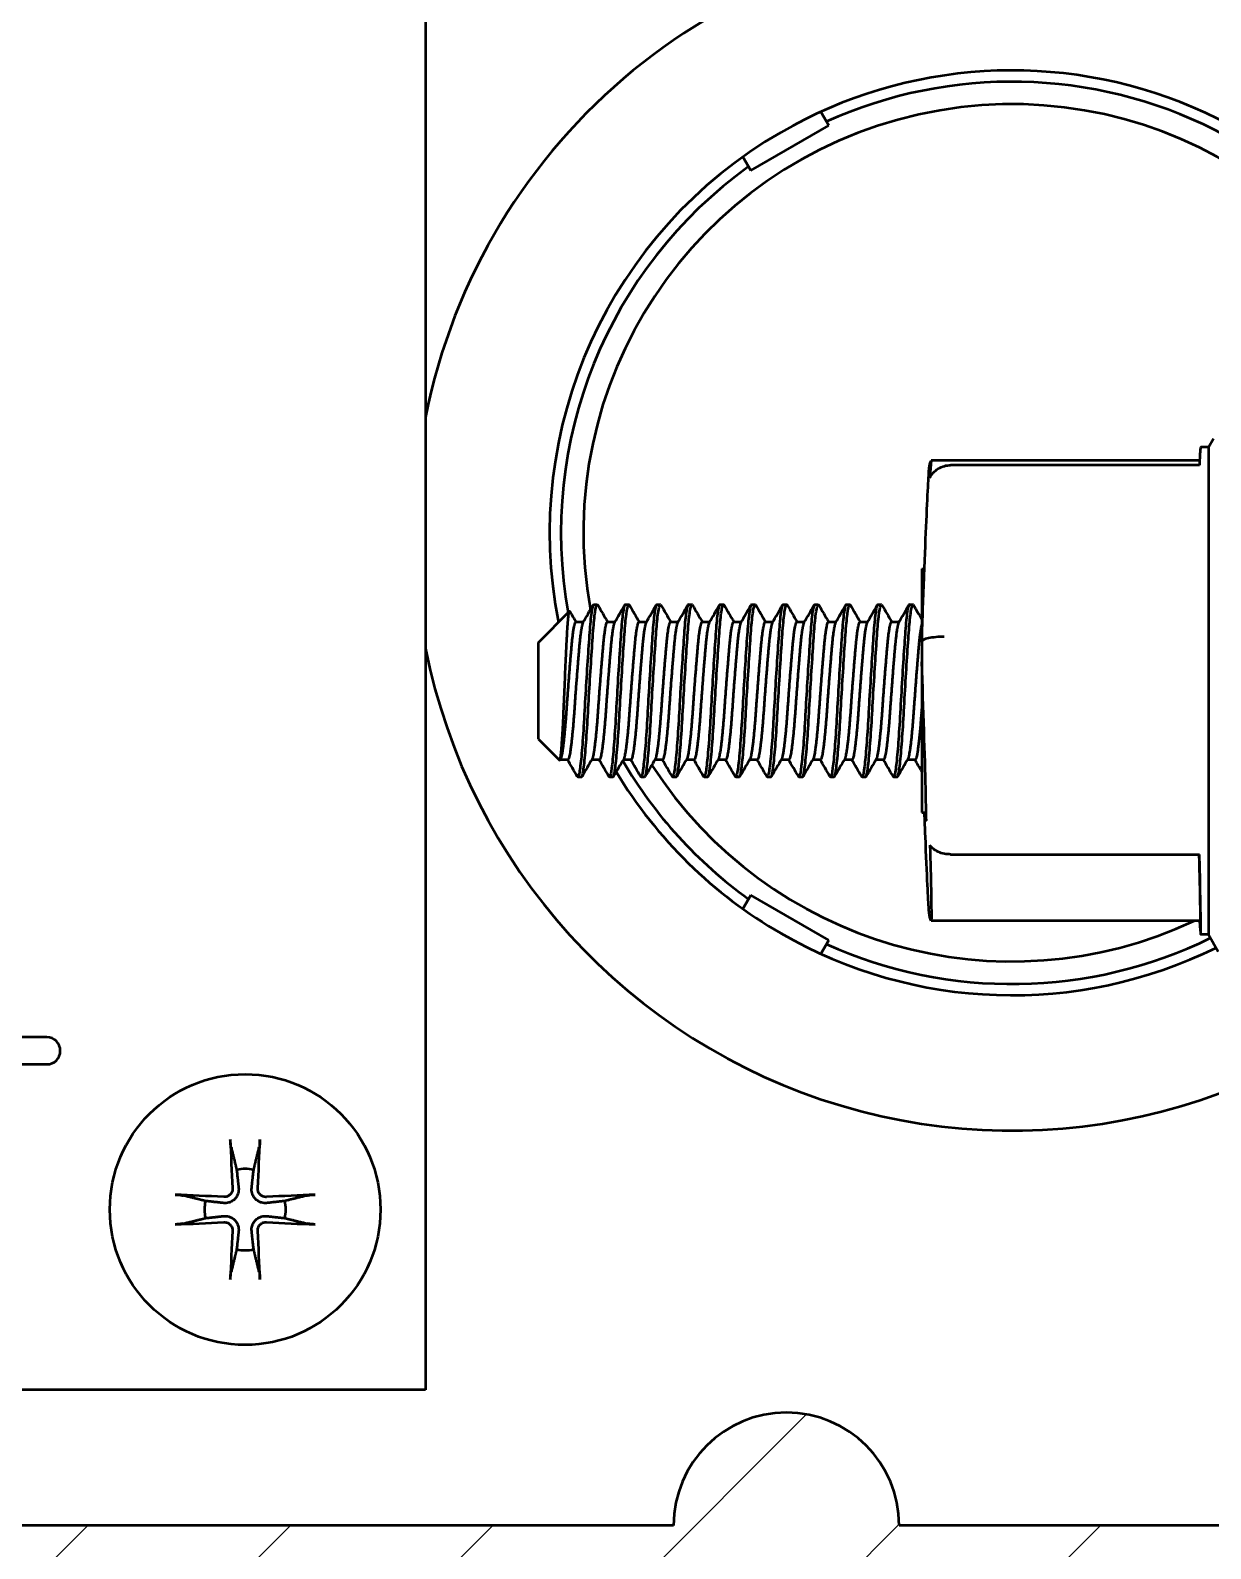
# Model space of a CAD drawing. Header units: millimetres. Extents: x 0 to 841, y 0 to 594.
# Drawn here: x 521.65 to 547.82, y 208.1 to 241.76 of the extents above; entities that cross this region are included whole.
import ezdxf

# ---------------------------------------------------------------- set-up
doc = ezdxf.new("R2010")
doc.units = ezdxf.units.MM
doc.layers.add('Hatch (ISO)', color=7, linetype='Continuous', lineweight=18)
doc.layers.add('Visible (ISO)', color=7, linetype='Continuous', lineweight=50)

msp = doc.modelspace()

# ---------------------------------------------------------------- hatches: boundary and pattern name
at = {"layer": 'Hatch (ISO)'}
h = msp.add_hatch(dxfattribs=at)
h.set_pattern_fill('ANSI31', color=256, scale=25.4, style=0)
h.set_pattern_definition([(45, (0, 0), (-2.245064, 2.245064), [])])
edge = h.paths.add_edge_path()
edge.add_ellipse((416.288, 307.621), major_axis=(-9.758, 2.186), ratio=1, start_angle=270, end_angle=282.6294)
edge.add_line((416.288, 317.621), (382.416, 317.621))
edge.add_ellipse((382.416, 312.621), major_axis=(-5, 0), ratio=1, start_angle=270, end_angle=360)
edge.add_line((377.416, 312.621), (377.416, 210.621))
edge.add_ellipse((382.416, 210.621), major_axis=(0, -5), ratio=1, start_angle=270, end_angle=360)
edge.add_line((382.416, 205.621), (416.288, 205.621))
edge.add_ellipse((416.288, 215.621), major_axis=(10, 0), ratio=1, start_angle=270, end_angle=282.6294)
edge.add_ellipse((445.416, 85.621), major_axis=(120.242, 26.942), ratio=1, start_angle=64.74122, end_angle=90, ccw=False)
edge.add_ellipse((474.544, 215.621), major_axis=(9.758, -2.186), ratio=1, start_angle=270, end_angle=282.6294)
edge.add_line((474.544, 205.621), (558.416, 205.621))
edge.add_ellipse((558.416, 210.621), major_axis=(5, 0), ratio=1, start_angle=270, end_angle=360)
edge.add_line((563.416, 210.621), (563.416, 312.621))
edge.add_ellipse((558.416, 312.621), major_axis=(0, 5), ratio=1, start_angle=270, end_angle=360)
edge.add_line((558.416, 317.621), (474.544, 317.621))
edge.add_ellipse((474.544, 307.621), major_axis=(-10, 0), ratio=1, start_angle=270, end_angle=282.6294)
edge.add_ellipse((445.416, 437.621), major_axis=(-120.242, -26.942), ratio=1, start_angle=64.74122, end_angle=90, ccw=False)
edge = h.paths.add_edge_path(flags=0)
edge.add_line((388.916, 208.621), (388.916, 210.621))
edge.add_ellipse((382.416, 210.621), major_axis=(0, 6.5), ratio=1, start_angle=270, end_angle=363.5049)
edge.add_line((382.019, 217.108), (380.416, 217.108))
edge.add_line((380.416, 217.108), (380.416, 221.814))
edge.add_spline(control_points=[(380.416, 221.814), (380.416, 222.421), (380.5, 223.145), (380.692, 224.324), (380.822, 224.956), (381.036, 226.225), (381.109, 226.863), (381.109, 228.037), (381.036, 228.675), (380.822, 229.944), (380.692, 230.576), (380.5, 231.755), (380.416, 232.479), (380.416, 233.086)], knot_values=[1.346639, 1.346639, 1.346639, 1.346639, 1.528836, 1.528836, 1.705012, 1.705012, 1.881187, 1.881187, 2.057362, 2.057362, 2.233538, 2.233538, 2.415734, 2.415734, 2.415734, 2.415734], degree=3, periodic=0)
edge.add_line((380.416, 233.086), (380.416, 241.621))
edge.add_ellipse((380.416, 244.121), major_axis=(2.5, 0), ratio=1, start_angle=270, end_angle=450)
edge.add_line((380.416, 246.621), (380.416, 276.621))
edge.add_ellipse((380.416, 279.121), major_axis=(2.5, 0), ratio=1, start_angle=270, end_angle=450)
edge.add_line((380.416, 281.621), (380.416, 306.121))
edge.add_line((380.416, 306.121), (382.489, 306.121))
edge.add_ellipse((382.416, 312.621), major_axis=(6.5, 0.073), ratio=1, start_angle=270, end_angle=359.355)
edge.add_line((388.916, 312.621), (388.916, 314.621))
edge.add_line((388.916, 314.621), (416.288, 314.621))
edge.add_ellipse((416.288, 307.621), major_axis=(7, 0), ratio=1, start_angle=77.3706, end_angle=90, ccw=False)
edge.add_ellipse((445.416, 437.621), major_axis=(123.169, -27.598), ratio=1, start_angle=270, end_angle=279.22446)
edge.add_ellipse((445.416, 311.397), major_axis=(-0.223, -7.497), ratio=1, start_angle=270, end_angle=453.4049)
edge.add_ellipse((445.416, 437.621), major_axis=(126.001, 7.497), ratio=1, start_angle=270, end_angle=279.22446)
edge.add_ellipse((474.544, 307.621), major_axis=(6.831, 1.531), ratio=1, start_angle=77.3706, end_angle=90, ccw=False)
edge.add_line((474.544, 314.621), (535.916, 314.621))
edge.add_ellipse((538.416, 314.621), major_axis=(0, -2.5), ratio=1, start_angle=270, end_angle=450)
edge.add_line((540.916, 314.621), (551.918, 314.621))
edge.add_line((551.918, 314.621), (551.918, 312.445))
edge.add_ellipse((558.416, 312.621), major_axis=(0.176, -6.498), ratio=1, start_angle=270, end_angle=359.0971)
edge.add_line((558.489, 306.121), (560.416, 306.121))
edge.add_line((560.416, 306.121), (560.416, 217.108))
edge.add_line((560.416, 217.108), (558.813, 217.108))
edge.add_ellipse((558.416, 210.621), major_axis=(-6.488, 0.397), ratio=1, start_angle=270, end_angle=361.9571)
edge.add_line((551.918, 210.796), (551.918, 208.621))
edge.add_line((551.918, 208.621), (540.916, 208.621))
edge.add_ellipse((538.416, 208.621), major_axis=(0, 2.5), ratio=1, start_angle=270, end_angle=450)
edge.add_line((535.916, 208.621), (474.544, 208.621))
edge.add_ellipse((474.544, 215.621), major_axis=(-7, 0), ratio=1, start_angle=77.3706, end_angle=90, ccw=False)
edge.add_ellipse((445.416, 85.621), major_axis=(-123.169, 27.598), ratio=1, start_angle=270, end_angle=279.22446)
edge.add_ellipse((445.416, 211.844), major_axis=(0.223, 7.497), ratio=1, start_angle=270, end_angle=453.4049)
edge.add_ellipse((445.416, 85.621), major_axis=(-126.001, -7.497), ratio=1, start_angle=270, end_angle=279.22446)
edge.add_ellipse((416.288, 215.621), major_axis=(-6.831, -1.531), ratio=1, start_angle=77.3706, end_angle=90, ccw=False)
edge.add_line((416.288, 208.621), (388.916, 208.621))
edge = h.paths.add_edge_path(flags=0)
edge.add_ellipse((557.666, 211.371), major_axis=(0, 2.172), ratio=1, start_angle=0, end_angle=360)
edge = h.paths.add_edge_path(flags=0)
edge.add_ellipse((557.666, 311.871), major_axis=(0, 2.172), ratio=1, start_angle=0, end_angle=360)
edge = h.paths.add_edge_path(flags=0)
edge.add_ellipse((383.166, 311.871), major_axis=(0, 2.172), ratio=1, start_angle=0, end_angle=360)
edge = h.paths.add_edge_path(flags=0)
edge.add_ellipse((383.166, 211.371), major_axis=(0, 2.172), ratio=1, start_angle=0, end_angle=360)
edge = h.paths.add_edge_path(flags=0)
edge.add_ellipse((445.416, 214.344), major_axis=(0, 2), ratio=1, start_angle=0, end_angle=360)
edge = h.paths.add_edge_path(flags=0)
edge.add_ellipse((445.416, 308.897), major_axis=(0, 2), ratio=1, start_angle=0, end_angle=360)

# ---------------------------------------------------------------- linework, layer by layer
at = {"layer": 'Visible (ISO)'}
for p, q in [((530.416, 311.621), (530.416, 211.621)), ((537.625, 238.651), (539.357, 239.651)), ((539.181, 239.955), (539.357, 239.651)), ((537.625, 238.651), (537.449, 238.955)), ((547.77, 232.521), (547.882, 232.715)), ((547.576, 232.221), (541.625, 232.221)), ((547.77, 232.521), (547.6, 232.521)), ((547.77, 232.521), (547.77, 221.721)), ((547.57, 232.121), (542.056, 232.121)), ((541.416, 229.821), (541.416, 228.207)), ((541.416, 229.821), (541.476, 229.821)), ((532.916, 228.19), (533.608, 228.883)), ((534.142, 229.03), (534.223, 229.03)), ((534.842, 229.03), (534.923, 229.03)), ((535.542, 229.03), (535.623, 229.03)), ((536.242, 229.03), (536.323, 229.03)), ((536.942, 229.03), (537.023, 229.03)), ((537.642, 229.03), (537.723, 229.03)), ((538.342, 229.03), (538.423, 229.03)), ((539.042, 229.03), (539.123, 229.03)), ((539.742, 229.03), (539.823, 229.03)), ((540.442, 229.03), (540.523, 229.03)), ((541.142, 229.03), (541.223, 229.03)), ((533.745, 228.645), (533.913, 228.645)), ((534.445, 228.645), (534.613, 228.645)), ((535.145, 228.645), (535.313, 228.645)), ((535.845, 228.645), (536.013, 228.645)), ((536.545, 228.645), (536.713, 228.645)), ((537.245, 228.645), (537.413, 228.645)), ((537.945, 228.645), (538.113, 228.645)), ((538.645, 228.645), (538.813, 228.645)), ((539.345, 228.645), (539.513, 228.645)), ((540.045, 228.645), (540.213, 228.645)), ((540.745, 228.645), (540.913, 228.645)), ((532.916, 226.051), (532.916, 228.19)), ((541.416, 228.207), (541.416, 227.759)), ((541.416, 227.759), (541.416, 224.421)), ((532.916, 226.051), (533.386, 225.581)), ((533.408, 225.607), (533.394, 225.583)), ((533.402, 225.596), (533.57, 225.596)), ((534.102, 225.596), (534.27, 225.596)), ((534.802, 225.596), (534.97, 225.596)), ((535.502, 225.596), (535.67, 225.596)), ((536.202, 225.596), (536.37, 225.596)), ((536.902, 225.596), (537.07, 225.596)), ((537.602, 225.596), (537.77, 225.596)), ((538.302, 225.596), (538.47, 225.596)), ((539.002, 225.596), (539.17, 225.596)), ((539.702, 225.596), (539.87, 225.596)), ((540.402, 225.596), (540.57, 225.596)), ((541.102, 225.596), (541.27, 225.596)), ((533.792, 225.212), (533.873, 225.212)), ((534.492, 225.212), (534.573, 225.212)), ((535.192, 225.212), (535.273, 225.212)), ((535.892, 225.212), (535.973, 225.212)), ((536.592, 225.212), (536.673, 225.212)), ((537.292, 225.212), (537.373, 225.212)), ((537.992, 225.212), (538.073, 225.212)), ((538.692, 225.212), (538.773, 225.212)), ((539.392, 225.212), (539.473, 225.212)), ((540.092, 225.212), (540.173, 225.212)), ((540.792, 225.212), (540.873, 225.212)), ((541.416, 224.421), (541.516, 224.421)), ((542.056, 223.494), (547.57, 223.494)), ((537.449, 222.286), (537.625, 222.59)), ((539.357, 221.59), (537.625, 222.59)), ((547.59, 222.021), (541.625, 222.021)), ((539.357, 221.59), (539.181, 221.286)), ((547.77, 221.721), (547.6, 221.721)), ((547.77, 221.721), (547.99, 221.339)), ((522.018, 219.44), (521.018, 219.44)), ((521.018, 218.84), (522.018, 218.84)), ((530.416, 211.621), (465.416, 211.621)), ((535.916, 208.621), (474.544, 208.621)), ((551.918, 208.621), (540.916, 208.621))]:
    msp.add_line(p, q, dxfattribs=at)
msp.add_circle((526.416, 215.621), 3, dxfattribs=at)
for centre, radius, start, end in [((543.416, 230.621), 13.25, 10.8757, 168.8523), ((543.416, 230.621), 10.25, 13.8603, 120), ((543.416, 230.621), 10, 12.3497, 114.2608), ((543.416, 230.621), 9.5, 14.799, 190.3386), ((543.416, 230.621), 10.25, 120, 191.1717), ((543.416, 230.621), 10, 125.7392, 190.2063), ((543.416, 230.621), 13.25, 191.1477, 315.6115), ((543.416, 230.621), 10, 210.3441, 234.2608), ((543.416, 230.621), 10.25, 211.1319, 240), ((543.416, 230.621), 9.5, 212.803, 295.1413), ((543.416, 230.621), 10.25, 240, 296.1979), ((543.416, 230.621), 10, 245.7392, 296.1027), ((522.018, 219.14), 0.3, 270, 90), ((526.416, 215.621), 0.902, 77.8798, 102.1202), ((526.416, 215.621), 0.902, 167.8798, 192.1202), ((526.416, 215.621), 0.902, 347.8798, 12.1202), ((526.416, 215.621), 0.902, 257.8798, 282.1202), ((538.416, 208.621), 2.5, 0, 180)]:
    msp.add_arc(centre, radius, start, end, dxfattribs=at)
for centre, major_axis, ratio, start_param, end_param in [((547.416, 227.121), (-0.184, -5.4), 0.007732, 3.141856, 3.529191), ((541.916, 228.207), (0.5, 0), 0.221554, 1.570692, 3.141566), ((541.416, 227.122), (-0.098, 2.879), 0.007732, 2.787801, 4.93529), ((547.416, 227.121), (0.174, -5.1), 0.007732, 6.282922, 7.06261), ((547.416, 227.121), (-0.184, 5.4), 0.007732, 2.806433, 3.975725), ((526.62, 215.634), (0.336, -5.195), 0.087156, 4.406467, 4.617896), ((526.212, 215.634), (0.336, 5.195), 0.087156, 4.806882, 5.018311), ((526.403, 215.417), (-5.195, 0.336), 0.087156, 4.806882, 5.018311), ((526.429, 215.417), (-5.195, -0.336), 0.087156, 4.406467, 4.617896), ((526.403, 215.824), (5.195, 0.336), 0.087156, 4.406467, 4.617896), ((526.62, 215.607), (-0.336, -5.195), 0.087156, 4.806882, 5.018311), ((526.212, 215.607), (-0.336, 5.195), 0.087156, 4.406467, 4.617896), ((526.429, 215.824), (5.195, -0.336), 0.087156, 4.806882, 5.018311)]:
    msp.add_ellipse(centre, major_axis=major_axis, ratio=ratio, start_param=start_param, end_param=end_param, dxfattribs=at)
for points, knots in [([(541.416, 228.208), (541.434, 228.721), (541.453, 229.221), (541.488, 230.129), (541.505, 230.545), (541.535, 231.234), (541.548, 231.514), (541.564, 231.809), (541.569, 231.888), (541.575, 231.984), (541.578, 232.013), (541.582, 232.055), (541.583, 232.068), (541.588, 232.097), (541.59, 232.109), (541.596, 232.137), (541.599, 232.15), (541.609, 232.18), (541.615, 232.2), (541.624, 232.22)], [0, 0, 0, 0, 0.1577957, 0.1577957, 0.318021, 0.318021, 0.477968, 0.477968, 0.557833, 0.557833, 0.6060612, 0.6060612, 0.6299411, 0.6299411, 0.6422652, 0.6422652, 0.6490706, 0.6490706, 0.6565556, 0.6565556, 0.6565556, 0.6565556]), ([(541.625, 232.221), (541.624, 232.221), (541.623, 232.215), (541.616, 232.161), (541.608, 232.039), (541.598, 231.843)], [-0.197945, -0.197945, -0.197945, -0.197945, -0.1560291, -0.1560291, -0.0000149, -0.0000149, -0.0000149, -0.0000149]), ([(541.598, 231.843), (541.617, 231.884), (541.643, 231.921), (541.705, 231.99), (541.742, 232.02), (541.825, 232.07), (541.87, 232.09), (541.963, 232.114), (542.01, 232.12), (542.056, 232.12)], [0.00002012, 0.00002012, 0.00002012, 0.00002012, 0.01441187, 0.01441187, 0.02903476, 0.02903476, 0.04406948, 0.04406948, 0.05805293, 0.05805293, 0.05805293, 0.05805293]), ([(533.386, 225.581), (533.387, 225.58), (533.388, 225.579), (533.397, 225.578), (533.403, 225.608), (533.417, 225.695), (533.426, 225.793), (533.445, 226.049), (533.455, 226.199), (533.469, 226.484), (533.473, 226.585), (533.485, 226.861), (533.494, 227.081), (533.513, 227.51), (533.522, 227.715), (533.543, 228.15), (533.551, 228.323), (533.567, 228.592), (533.577, 228.71), (533.596, 228.857), (533.605, 228.89), (533.614, 228.882), (533.615, 228.881), (533.615, 228.88)], [0.032967, 0.032967, 0.032967, 0.032967, 0.039359, 0.039359, 0.092066, 0.092066, 0.194981, 0.194981, 0.290682, 0.290682, 0.354668, 0.354668, 0.551458, 0.551458, 0.738976, 0.738976, 0.982228, 0.982228, 1.310574, 1.310574, 1.616251, 1.616251, 1.644151, 1.644151, 1.644151, 1.644151]), ([(534.142, 229.03), (534.135, 229.03), (534.127, 229.017), (534.104, 228.942), (534.089, 228.846), (534.06, 228.573), (534.048, 228.401), (534.02, 227.99), (534.004, 227.753), (533.973, 227.262), (533.959, 227.015), (533.931, 226.529), (533.918, 226.296), (533.888, 225.876), (533.873, 225.693), (533.843, 225.412), (533.829, 225.313), (533.807, 225.221), (533.797, 225.206), (533.785, 225.215), (533.783, 225.218), (533.78, 225.222)], [15.109842, 15.109842, 15.109842, 15.109842, 15.1482951, 15.1482951, 15.2229538, 15.2229538, 15.2959369, 15.2959369, 15.3726622, 15.3726622, 15.4464626, 15.4464626, 15.5211042, 15.5211042, 15.5968605, 15.5968605, 15.6697817, 15.6697817, 15.7210926, 15.7210926, 15.7324716, 15.7324716, 15.7324716, 15.7324716]), ([(533.873, 225.212), (533.873, 225.212), (533.874, 225.212), (533.888, 225.213), (533.901, 225.262), (533.929, 225.449), (533.944, 225.586), (533.974, 225.937), (533.989, 226.148), (534.017, 226.605), (534.03, 226.844), (534.059, 227.335), (534.074, 227.583), (534.105, 228.051), (534.119, 228.266), (534.146, 228.623), (534.16, 228.764), (534.19, 228.966), (534.205, 229.023), (534.225, 229.031), (534.229, 229.028), (534.234, 229.021)], [0.203156, 0.203156, 0.203156, 0.203156, 0.20434, 0.20434, 0.278085, 0.278085, 0.3522413, 0.3522413, 0.4283584, 0.4283584, 0.5010672, 0.5010672, 0.57605, 0.57605, 0.6521493, 0.6521493, 0.7252858, 0.7252858, 0.8012739, 0.8012739, 0.8248223, 0.8248223, 0.8248223, 0.8248223]), ([(534.842, 229.03), (534.833, 229.03), (534.823, 229.009), (534.798, 228.904), (534.782, 228.795), (534.754, 228.5), (534.742, 228.317), (534.713, 227.89), (534.697, 227.649), (534.667, 227.156), (534.653, 226.91), (534.625, 226.428), (534.612, 226.196), (534.581, 225.79), (534.566, 225.619), (534.537, 225.364), (534.523, 225.279), (534.501, 225.209), (534.491, 225.204), (534.48, 225.222)], [13.9048007, 13.9048007, 13.9048007, 13.9048007, 13.9542016, 13.9542016, 14.0284048, 14.0284048, 14.1019271, 14.1019271, 14.1781493, 14.1781493, 14.2514935, 14.2514935, 14.3273357, 14.3273357, 14.4025591, 14.4025591, 14.4751798, 14.4751798, 14.5271348, 14.5271348, 14.5271348, 14.5271348]), ([(534.573, 225.212), (534.585, 225.212), (534.597, 225.247), (534.622, 225.399), (534.637, 225.523), (534.668, 225.853), (534.683, 226.058), (534.712, 226.506), (534.724, 226.742), (534.753, 227.232), (534.768, 227.481), (534.798, 227.957), (534.813, 228.179), (534.84, 228.553), (534.853, 228.705), (534.883, 228.931), (534.899, 229.002), (534.921, 229.033), (534.927, 229.032), (534.934, 229.021)], [1.4093479, 1.4093479, 1.4093479, 1.4093479, 1.4736764, 1.4736764, 1.5473987, 1.5473987, 1.6240396, 1.6240396, 1.6970314, 1.6970314, 1.7716111, 1.7716111, 1.8476608, 1.8476608, 1.9203375, 1.9203375, 1.9957286, 1.9957286, 2.0305663, 2.0305663, 2.0305663, 2.0305663]), ([(535.542, 229.03), (535.53, 229.03), (535.518, 228.998), (535.491, 228.86), (535.476, 228.739), (535.448, 228.422), (535.436, 228.227), (535.406, 227.784), (535.39, 227.54), (535.361, 227.047), (535.346, 226.803), (535.32, 226.328), (535.305, 226.103), (535.275, 225.715), (535.26, 225.556), (535.231, 225.324), (535.218, 225.251), (535.197, 225.208), (535.189, 225.208), (535.18, 225.222)], [12.6988298, 12.6988298, 12.6988298, 12.6988298, 12.7593449, 12.7593449, 12.8332708, 12.8332708, 12.9078455, 12.9078455, 12.9837375, 12.9837375, 13.0567868, 13.0567868, 13.1328805, 13.1328805, 13.2077649, 13.2077649, 13.2805209, 13.2805209, 13.3219899, 13.3219899, 13.3219899, 13.3219899]), ([(535.273, 225.212), (535.283, 225.212), (535.293, 225.237), (535.316, 225.355), (535.331, 225.467), (535.361, 225.773), (535.377, 225.968), (535.406, 226.403), (535.418, 226.638), (535.446, 227.125), (535.461, 227.374), (535.492, 227.857), (535.507, 228.086), (535.534, 228.478), (535.547, 228.64), (535.576, 228.89), (535.592, 228.974), (535.616, 229.032), (535.625, 229.035), (535.634, 229.021)], [2.6141624, 2.6141624, 2.6141624, 2.6141624, 2.6681654, 2.6681654, 2.7414507, 2.7414507, 2.8176091, 2.8176091, 2.8911875, 2.8911875, 2.9653323, 2.9653323, 3.041381, 3.041381, 3.1140074, 3.1140074, 3.1889766, 3.1889766, 3.2351905, 3.2351905, 3.2351905, 3.2351905]), ([(536.242, 229.03), (536.228, 229.03), (536.214, 228.986), (536.185, 228.812), (536.17, 228.68), (536.143, 228.341), (536.129, 228.134), (536.099, 227.676), (536.084, 227.429), (536.054, 226.937), (536.041, 226.696), (536.014, 226.231), (535.999, 226.012), (535.968, 225.644), (535.953, 225.496), (535.925, 225.288), (535.912, 225.228), (535.893, 225.209), (535.887, 225.211), (535.88, 225.222)], [11.4926884, 11.4926884, 11.4926884, 11.4926884, 11.5638226, 11.5638226, 11.6372676, 11.6372676, 11.7129764, 11.7129764, 11.788313, 11.788313, 11.8610017, 11.8610017, 11.9371116, 11.9371116, 12.0116321, 12.0116321, 12.0848076, 12.0848076, 12.1154595, 12.1154595, 12.1154595, 12.1154595]), ([(535.973, 225.212), (535.981, 225.212), (535.989, 225.227), (536.01, 225.312), (536.024, 225.41), (536.054, 225.69), (536.069, 225.873), (536.099, 226.293), (536.112, 226.526), (536.139, 227.011), (536.154, 227.259), (536.185, 227.75), (536.2, 227.987), (536.229, 228.398), (536.241, 228.57), (536.27, 228.844), (536.285, 228.941), (536.312, 229.029), (536.323, 229.039), (536.334, 229.021)], [3.819268, 3.819268, 3.819268, 3.819268, 3.8619348, 3.8619348, 3.9347725, 3.9347725, 4.0103901, 4.0103901, 4.0849442, 4.0849442, 4.1586112, 4.1586112, 4.2351967, 4.2351967, 4.3080744, 4.3080744, 4.3825982, 4.3825982, 4.4400041, 4.4400041, 4.4400041, 4.4400041]), ([(536.942, 229.03), (536.941, 229.03), (536.94, 229.029), (536.924, 229.02), (536.908, 228.962), (536.878, 228.756), (536.864, 228.614), (536.837, 228.255), (536.823, 228.039), (536.792, 227.57), (536.777, 227.322), (536.748, 226.831), (536.735, 226.592), (536.708, 226.137), (536.692, 225.926), (536.662, 225.579), (536.647, 225.443), (536.619, 225.259), (536.606, 225.211), (536.588, 225.212), (536.584, 225.215), (536.58, 225.222)], [10.286486, 10.286486, 10.286486, 10.286486, 10.2928055, 10.2928055, 10.368781, 10.368781, 10.4419081, 10.4419081, 10.5180403, 10.5180403, 10.593009, 10.593009, 10.6657734, 10.6657734, 10.7419271, 10.7419271, 10.8160676, 10.8160676, 10.8899466, 10.8899466, 10.9096088, 10.9096088, 10.9096088, 10.9096088]), ([(536.673, 225.212), (536.679, 225.212), (536.685, 225.22), (536.704, 225.278), (536.717, 225.362), (536.747, 225.617), (536.762, 225.788), (536.792, 226.193), (536.806, 226.424), (536.833, 226.907), (536.848, 227.153), (536.878, 227.646), (536.894, 227.887), (536.923, 228.314), (536.935, 228.498), (536.963, 228.794), (536.978, 228.903), (537.007, 229.024), (537.021, 229.043), (537.034, 229.021)], [5.0229512, 5.0229512, 5.0229512, 5.0229512, 5.0546337, 5.0546337, 5.1271373, 5.1271373, 5.2022283, 5.2022283, 5.2779966, 5.2779966, 5.351214, 5.351214, 5.4273036, 5.4273036, 5.5007347, 5.5007347, 5.57481, 5.57481, 5.643104, 5.643104, 5.643104, 5.643104]), ([(537.642, 229.03), (537.639, 229.03), (537.635, 229.027), (537.617, 228.998), (537.601, 228.926), (537.572, 228.696), (537.558, 228.543), (537.531, 228.167), (537.516, 227.943), (537.486, 227.466), (537.471, 227.218), (537.442, 226.728), (537.43, 226.492), (537.401, 226.045), (537.386, 225.842), (537.355, 225.515), (537.341, 225.392), (537.313, 225.233), (537.3, 225.2), (537.284, 225.217), (537.282, 225.219), (537.28, 225.222)], [9.0798468, 9.0798468, 9.0798468, 9.0798468, 9.0975988, 9.0975988, 9.1729978, 9.1729978, 9.2457117, 9.2457117, 9.3218275, 9.3218275, 9.3964123, 9.3964123, 9.4695283, 9.4695283, 9.5461697, 9.5461697, 9.6198966, 9.6198966, 9.6948263, 9.6948263, 9.7027055, 9.7027055, 9.7027055, 9.7027055]), ([(537.373, 225.212), (537.377, 225.212), (537.381, 225.216), (537.399, 225.25), (537.411, 225.323), (537.44, 225.554), (537.456, 225.713), (537.486, 226.1), (537.501, 226.325), (537.527, 226.8), (537.541, 227.044), (537.571, 227.537), (537.587, 227.781), (537.616, 228.224), (537.629, 228.419), (537.657, 228.738), (537.672, 228.858), (537.702, 229.014), (537.718, 229.044), (537.733, 229.022), (537.733, 229.021), (537.734, 229.021)], [6.2262385, 6.2262385, 6.2262385, 6.2262385, 6.2474861, 6.2474861, 6.3201387, 6.3201387, 6.3948981, 6.3948981, 6.470876, 6.470876, 6.5438044, 6.5438044, 6.6195704, 6.6195704, 6.6940663, 6.6940663, 6.7678709, 6.7678709, 6.8446037, 6.8446037, 6.8472525, 6.8472525, 6.8472525, 6.8472525]), ([(538.342, 229.03), (538.336, 229.03), (538.331, 229.022), (538.31, 228.97), (538.295, 228.885), (538.265, 228.631), (538.253, 228.468), (538.225, 228.074), (538.21, 227.844), (538.179, 227.36), (538.164, 227.112), (538.136, 226.624), (538.124, 226.39), (538.095, 225.956), (538.079, 225.763), (538.049, 225.46), (538.034, 225.349), (538.008, 225.218), (537.995, 225.197), (537.98, 225.222)], [7.8739643, 7.8739643, 7.8739643, 7.8739643, 7.9029498, 7.9029498, 7.9779535, 7.9779535, 8.0506819, 8.0506819, 8.1268196, 8.1268196, 8.2009966, 8.2009966, 8.2747605, 8.2747605, 8.3509468, 8.3509468, 8.424262, 8.424262, 8.4968261, 8.4968261, 8.4968261, 8.4968261]), ([(538.073, 225.212), (538.075, 225.212), (538.077, 225.213), (538.093, 225.228), (538.105, 225.287), (538.134, 225.495), (538.149, 225.642), (538.18, 226.009), (538.195, 226.228), (538.222, 226.692), (538.235, 226.933), (538.264, 227.426), (538.28, 227.672), (538.31, 228.131), (538.324, 228.338), (538.351, 228.685), (538.366, 228.82), (538.397, 228.995), (538.412, 229.036), (538.429, 229.028), (538.431, 229.025), (538.434, 229.021)], [7.430976, 7.430976, 7.430976, 7.430976, 7.4414, 7.4414, 7.5144872, 7.5144872, 7.5888882, 7.5888882, 7.6648897, 7.6648897, 7.7374713, 7.7374713, 7.8126876, 7.8126876, 7.8883319, 7.8883319, 7.9643309, 7.9643309, 8.0385879, 8.0385879, 8.051635, 8.051635, 8.051635, 8.051635]), ([(539.042, 229.03), (539.034, 229.03), (539.027, 229.016), (539.003, 228.938), (538.988, 228.841), (538.96, 228.566), (538.947, 228.392), (538.919, 227.98), (538.903, 227.743), (538.873, 227.252), (538.858, 227.004), (538.83, 226.519), (538.817, 226.286), (538.788, 225.867), (538.772, 225.685), (538.742, 225.407), (538.728, 225.31), (538.705, 225.212), (538.693, 225.201), (538.68, 225.222)], [6.6675166, 6.6675166, 6.6675166, 6.6675166, 6.7070649, 6.7070649, 6.7816653, 6.7816653, 6.8546759, 6.8546759, 6.931338, 6.931338, 7.0050807, 7.0050807, 7.0798143, 7.0798143, 7.1555059, 7.1555059, 7.2284158, 7.2284158, 7.2903081, 7.2903081, 7.2903081, 7.2903081]), ([(538.773, 225.212), (538.773, 225.212), (538.773, 225.212), (538.787, 225.212), (538.8, 225.259), (538.828, 225.444), (538.844, 225.586), (538.874, 225.938), (538.889, 226.143), (538.917, 226.597), (538.93, 226.843), (538.959, 227.343), (538.975, 227.593), (539.005, 228.052), (539.019, 228.258), (539.045, 228.618), (539.06, 228.765), (539.09, 228.967), (539.106, 229.023), (539.125, 229.031), (539.129, 229.028), (539.134, 229.021)], [8.6350953, 8.6350953, 8.6350953, 8.6350953, 8.6353679, 8.6353679, 8.7083755, 8.7083755, 8.7849181, 8.7849181, 8.8585495, 8.8585495, 8.9333583, 8.9333583, 9.0089287, 9.0089287, 9.0817276, 9.0817276, 9.1577948, 9.1577948, 9.2325604, 9.2325604, 9.2562226, 9.2562226, 9.2562226, 9.2562226]), ([(539.742, 229.03), (539.733, 229.03), (539.723, 229.01), (539.698, 228.906), (539.682, 228.794), (539.654, 228.493), (539.641, 228.309), (539.613, 227.888), (539.598, 227.653), (539.567, 227.158), (539.552, 226.902), (539.525, 226.422), (539.512, 226.201), (539.482, 225.801), (539.467, 225.629), (539.437, 225.364), (539.423, 225.275), (539.4, 225.209), (539.39, 225.205), (539.38, 225.222)], [5.4625618, 5.4625618, 5.4625618, 5.4625618, 5.5108627, 5.5108627, 5.5873224, 5.5873224, 5.6604963, 5.6604963, 5.7349121, 5.7349121, 5.8109622, 5.8109622, 5.8835825, 5.8835825, 5.9588152, 5.9588152, 6.0346135, 6.0346135, 6.0848847, 6.0848847, 6.0848847, 6.0848847]), ([(539.473, 225.212), (539.485, 225.212), (539.496, 225.246), (539.522, 225.394), (539.537, 225.522), (539.568, 225.853), (539.583, 226.05), (539.611, 226.491), (539.623, 226.73), (539.652, 227.227), (539.668, 227.481), (539.698, 227.953), (539.712, 228.167), (539.739, 228.547), (539.754, 228.707), (539.784, 228.935), (539.799, 229.004), (539.821, 229.033), (539.827, 229.031), (539.834, 229.021)], [9.8403411, 9.8403411, 9.8403411, 9.8403411, 9.9030151, 9.9030151, 9.9790666, 9.9790666, 10.0531134, 10.0531134, 10.1268818, 10.1268818, 10.20293, 10.20293, 10.2761148, 10.2761148, 10.3524312, 10.3524312, 10.4274639, 10.4274639, 10.4612446, 10.4612446, 10.4612446, 10.4612446]), ([(540.442, 229.03), (540.431, 229.03), (540.419, 228.999), (540.391, 228.861), (540.376, 228.736), (540.348, 228.415), (540.335, 228.224), (540.306, 227.789), (540.291, 227.548), (540.261, 227.048), (540.246, 226.794), (540.22, 226.321), (540.205, 226.105), (540.175, 225.721), (540.16, 225.559), (540.13, 225.322), (540.118, 225.248), (540.096, 225.208), (540.088, 225.208), (540.08, 225.222)], [4.2572775, 4.2572775, 4.2572775, 4.2572775, 4.3168405, 4.3168405, 4.3928761, 4.3928761, 4.4655765, 4.4655765, 4.5403388, 4.5403388, 4.6163471, 4.6163471, 4.6892812, 4.6892812, 4.7650515, 4.7650515, 4.8396633, 4.8396633, 4.8796542, 4.8796542, 4.8796542, 4.8796542]), ([(540.173, 225.212), (540.183, 225.212), (540.192, 225.235), (540.216, 225.349), (540.231, 225.465), (540.261, 225.775), (540.276, 225.965), (540.305, 226.392), (540.317, 226.625), (540.346, 227.119), (540.361, 227.375), (540.392, 227.857), (540.407, 228.079), (540.434, 228.473), (540.447, 228.641), (540.477, 228.894), (540.492, 228.977), (540.517, 229.032), (540.525, 229.035), (540.534, 229.021)], [11.0446553, 11.0446553, 11.0446553, 11.0446553, 11.0966436, 11.0966436, 11.1726538, 11.1726538, 11.2470834, 11.2470834, 11.3201553, 11.3201553, 11.3966333, 11.3966333, 11.4702063, 11.4702063, 11.5451663, 11.5451663, 11.6206689, 11.6206689, 11.6655731, 11.6655731, 11.6655731, 11.6655731]), ([(541.142, 229.03), (541.129, 229.03), (541.114, 228.987), (541.085, 228.814), (541.07, 228.677), (541.043, 228.336), (541.029, 228.138), (541, 227.69), (540.985, 227.445), (540.954, 226.942), (540.941, 226.689), (540.913, 226.224), (540.899, 226.014), (540.869, 225.646), (540.853, 225.495), (540.824, 225.285), (540.812, 225.226), (540.792, 225.209), (540.786, 225.212), (540.78, 225.222)], [3.0537042, 3.0537042, 3.0537042, 3.0537042, 3.1235604, 3.1235604, 3.1995126, 3.1995126, 3.2720301, 3.2720301, 3.3471068, 3.3471068, 3.4230088, 3.4230088, 3.4962181, 3.4962181, 3.5722973, 3.5722973, 3.6458099, 3.6458099, 3.6751914, 3.6751914, 3.6751914, 3.6751914]), ([(540.873, 225.212), (540.881, 225.212), (540.889, 225.226), (540.91, 225.31), (540.924, 225.412), (540.955, 225.7), (540.97, 225.882), (540.999, 226.296), (541.012, 226.523), (541.039, 227.009), (541.055, 227.265), (541.085, 227.753), (541.1, 227.982), (541.128, 228.391), (541.141, 228.566), (541.17, 228.845), (541.185, 228.943), (541.212, 229.03), (541.223, 229.039), (541.234, 229.021)], [12.2496668, 12.2496668, 12.2496668, 12.2496668, 12.2908973, 12.2908973, 12.3668951, 12.3668951, 12.4416903, 12.4416903, 12.5143512, 12.5143512, 12.5903734, 12.5903734, 12.6643407, 12.6643407, 12.7381833, 12.7381833, 12.8141445, 12.8141445, 12.870481, 12.870481, 12.870481, 12.870481]), ([(541.624, 222.022), (541.615, 222.043), (541.607, 222.064), (541.598, 222.096), (541.595, 222.108), (541.59, 222.13), (541.589, 222.139), (541.585, 222.162), (541.584, 222.173), (541.579, 222.214), (541.577, 222.241), (541.566, 222.386), (541.556, 222.566), (541.531, 223.094), (541.515, 223.464), (541.49, 224.059), (541.483, 224.236), (541.476, 224.421)], [0, 0, 0, 0, 0.0081527, 0.0081527, 0.0152439, 0.0152439, 0.023772, 0.023772, 0.0406803, 0.0406803, 0.091316, 0.091316, 0.2447477, 0.2447477, 0.4150733, 0.4150733, 0.480968, 0.480968, 0.480968, 0.480968]), ([(542.056, 223.494), (542.01, 223.494), (541.963, 223.498), (541.87, 223.516), (541.825, 223.53), (541.742, 223.567), (541.705, 223.589), (541.643, 223.638), (541.617, 223.666), (541.598, 223.695)], [0, 0, 0, 0, 0.01398509, 0.01398509, 0.0290199, 0.0290199, 0.04364288, 0.04364288, 0.05803471, 0.05803471, 0.05803471, 0.05803471]), ([(541.598, 223.695), (541.608, 223.309), (541.616, 222.978), (541.627, 222.453), (541.629, 222.261), (541.629, 222.056), (541.628, 222.014), (541.624, 222.022)], [-0.6244093, -0.6244093, -0.6244093, -0.6244093, -0.4678575, -0.4678575, -0.3116714, -0.3116714, -0.1883762, -0.1883762, -0.1883762, -0.1883762]), ([(526.104, 217.002), (526.102, 217.009), (526.1, 217.018), (526.097, 217.04), (526.095, 217.057), (526.092, 217.089), (526.09, 217.11), (526.088, 217.141), (526.087, 217.157), (526.087, 217.171)], [0.04788997, 0.04788997, 0.04788997, 0.04788997, 0.05210485, 0.05210485, 0.05730314, 0.05730314, 0.0625558, 0.0625558, 0.06665641, 0.06665641, 0.06665641, 0.06665641]), ([(526.745, 217.171), (526.745, 217.157), (526.744, 217.141), (526.742, 217.11), (526.74, 217.089), (526.737, 217.057), (526.735, 217.04), (526.732, 217.018), (526.73, 217.009), (526.728, 217.002)], [0.01685823, 0.01685823, 0.01685823, 0.01685823, 0.02095884, 0.02095884, 0.0262115, 0.0262115, 0.03140979, 0.03140979, 0.03562467, 0.03562467, 0.03562467, 0.03562467]), ([(526.271, 216.103), (526.275, 216.064), (526.272, 216.023), (526.255, 215.963), (526.246, 215.938), (526.219, 215.892), (526.202, 215.87), (526.166, 215.834), (526.144, 215.817), (526.098, 215.791), (526.074, 215.781), (526.014, 215.765), (525.972, 215.761), (525.933, 215.766)], [0.13731162, 0.13731162, 0.13731162, 0.13731162, 0.14973415, 0.14973415, 0.15741051, 0.15741051, 0.16508687, 0.16508687, 0.17276323, 0.17276323, 0.18043959, 0.18043959, 0.19286212, 0.19286212, 0.19286212, 0.19286212]), ([(526.137, 216.095), (526.138, 216.072), (526.135, 216.047), (526.119, 216.001), (526.107, 215.979), (526.076, 215.945), (526.056, 215.929), (526.013, 215.908), (525.988, 215.901), (525.958, 215.899), (525.95, 215.899), (525.942, 215.899)], [0, 0, 0, 0, 0.00692285, 0.00692285, 0.0138457, 0.0138457, 0.02075693, 0.02075693, 0.02766816, 0.02766816, 0.03000447, 0.03000447, 0.03000447, 0.03000447]), ([(526.899, 215.766), (526.86, 215.761), (526.818, 215.765), (526.758, 215.781), (526.734, 215.791), (526.688, 215.817), (526.666, 215.834), (526.63, 215.87), (526.613, 215.892), (526.586, 215.938), (526.577, 215.963), (526.56, 216.023), (526.557, 216.064), (526.561, 216.103)], [0.13731162, 0.13731162, 0.13731162, 0.13731162, 0.14973415, 0.14973415, 0.15741051, 0.15741051, 0.16508687, 0.16508687, 0.17276323, 0.17276323, 0.18043959, 0.18043959, 0.19286212, 0.19286212, 0.19286212, 0.19286212]), ([(526.89, 215.899), (526.867, 215.898), (526.842, 215.901), (526.796, 215.917), (526.775, 215.93), (526.74, 215.961), (526.725, 215.98), (526.703, 216.024), (526.697, 216.048), (526.694, 216.079), (526.694, 216.087), (526.695, 216.095)], [0, 0, 0, 0, 0.00692285, 0.00692285, 0.0138457, 0.0138457, 0.02075693, 0.02075693, 0.02766816, 0.02766816, 0.03000447, 0.03000447, 0.03000447, 0.03000447]), ([(524.866, 215.95), (524.88, 215.949), (524.896, 215.949), (524.927, 215.947), (524.947, 215.945), (524.979, 215.942), (524.996, 215.94), (525.018, 215.936), (525.028, 215.934), (525.034, 215.933)], [0.01685823, 0.01685823, 0.01685823, 0.01685823, 0.02095884, 0.02095884, 0.0262115, 0.0262115, 0.03140979, 0.03140979, 0.03562467, 0.03562467, 0.03562467, 0.03562467]), ([(527.798, 215.933), (527.804, 215.934), (527.814, 215.936), (527.836, 215.94), (527.853, 215.942), (527.885, 215.945), (527.905, 215.947), (527.936, 215.949), (527.952, 215.949), (527.966, 215.95)], [0.04788997, 0.04788997, 0.04788997, 0.04788997, 0.05210485, 0.05210485, 0.05730314, 0.05730314, 0.0625558, 0.0625558, 0.06665641, 0.06665641, 0.06665641, 0.06665641]), ([(525.933, 215.476), (525.972, 215.48), (526.014, 215.476), (526.074, 215.46), (526.098, 215.45), (526.144, 215.424), (526.166, 215.407), (526.202, 215.371), (526.219, 215.349), (526.246, 215.303), (526.255, 215.278), (526.272, 215.219), (526.275, 215.177), (526.271, 215.138)], [0.13731162, 0.13731162, 0.13731162, 0.13731162, 0.14973415, 0.14973415, 0.15741051, 0.15741051, 0.16508687, 0.16508687, 0.17276323, 0.17276323, 0.18043959, 0.18043959, 0.19286212, 0.19286212, 0.19286212, 0.19286212]), ([(526.561, 215.138), (526.557, 215.177), (526.56, 215.219), (526.577, 215.278), (526.586, 215.303), (526.613, 215.349), (526.63, 215.371), (526.666, 215.407), (526.688, 215.424), (526.734, 215.45), (526.758, 215.46), (526.818, 215.476), (526.86, 215.48), (526.899, 215.476)], [0.13731162, 0.13731162, 0.13731162, 0.13731162, 0.14973415, 0.14973415, 0.15741051, 0.15741051, 0.16508687, 0.16508687, 0.17276323, 0.17276323, 0.18043959, 0.18043959, 0.19286212, 0.19286212, 0.19286212, 0.19286212]), ([(525.034, 215.308), (525.028, 215.307), (525.018, 215.305), (524.996, 215.302), (524.979, 215.3), (524.947, 215.296), (524.927, 215.295), (524.896, 215.293), (524.88, 215.292), (524.866, 215.291)], [0.04788997, 0.04788997, 0.04788997, 0.04788997, 0.05210485, 0.05210485, 0.05730314, 0.05730314, 0.0625558, 0.0625558, 0.06665641, 0.06665641, 0.06665641, 0.06665641]), ([(525.942, 215.342), (525.965, 215.343), (525.99, 215.34), (526.036, 215.324), (526.057, 215.311), (526.092, 215.281), (526.107, 215.261), (526.129, 215.217), (526.135, 215.193), (526.138, 215.162), (526.138, 215.154), (526.137, 215.146)], [0, 0, 0, 0, 0.00692285, 0.00692285, 0.0138457, 0.0138457, 0.02075693, 0.02075693, 0.02766816, 0.02766816, 0.03000447, 0.03000447, 0.03000447, 0.03000447]), ([(526.695, 215.146), (526.694, 215.169), (526.697, 215.194), (526.713, 215.24), (526.725, 215.262), (526.756, 215.297), (526.776, 215.312), (526.819, 215.334), (526.844, 215.34), (526.874, 215.342), (526.882, 215.342), (526.89, 215.342)], [0, 0, 0, 0, 0.00692285, 0.00692285, 0.0138457, 0.0138457, 0.02075693, 0.02075693, 0.02766816, 0.02766816, 0.03000447, 0.03000447, 0.03000447, 0.03000447]), ([(527.966, 215.291), (527.952, 215.292), (527.936, 215.293), (527.905, 215.295), (527.885, 215.296), (527.853, 215.3), (527.836, 215.302), (527.814, 215.305), (527.804, 215.307), (527.798, 215.308)], [0.01685823, 0.01685823, 0.01685823, 0.01685823, 0.02095884, 0.02095884, 0.0262115, 0.0262115, 0.03140979, 0.03140979, 0.03562467, 0.03562467, 0.03562467, 0.03562467]), ([(526.087, 214.071), (526.087, 214.085), (526.088, 214.1), (526.09, 214.131), (526.092, 214.152), (526.095, 214.184), (526.097, 214.201), (526.1, 214.223), (526.102, 214.232), (526.104, 214.239)], [0.01685823, 0.01685823, 0.01685823, 0.01685823, 0.02095884, 0.02095884, 0.0262115, 0.0262115, 0.03140979, 0.03140979, 0.03562467, 0.03562467, 0.03562467, 0.03562467]), ([(526.728, 214.239), (526.73, 214.232), (526.732, 214.223), (526.735, 214.201), (526.737, 214.184), (526.74, 214.152), (526.742, 214.131), (526.744, 214.1), (526.745, 214.085), (526.745, 214.071)], [0.04788997, 0.04788997, 0.04788997, 0.04788997, 0.05210485, 0.05210485, 0.05730314, 0.05730314, 0.0625558, 0.0625558, 0.06665641, 0.06665641, 0.06665641, 0.06665641])]:
    msp.add_open_spline(points, degree=3, knots=knots, dxfattribs=at)
for points in [[(533.615, 228.88), (533.661, 228.802), (533.706, 228.723), (533.752, 228.645)], [(533.905, 228.632), (533.981, 228.761), (534.056, 228.89), (534.13, 229.019)], [(534.234, 229.021), (534.306, 228.895), (534.379, 228.77), (534.452, 228.645)], [(534.605, 228.632), (534.681, 228.761), (534.756, 228.89), (534.83, 229.019)], [(534.934, 229.021), (535.006, 228.895), (535.079, 228.77), (535.152, 228.645)], [(535.305, 228.632), (535.381, 228.761), (535.456, 228.89), (535.53, 229.019)], [(535.634, 229.021), (535.706, 228.895), (535.779, 228.77), (535.852, 228.645)], [(536.005, 228.632), (536.081, 228.761), (536.156, 228.89), (536.23, 229.019)], [(536.334, 229.021), (536.406, 228.895), (536.479, 228.77), (536.552, 228.645)], [(536.705, 228.632), (536.781, 228.761), (536.856, 228.89), (536.93, 229.019)], [(537.034, 229.021), (537.106, 228.895), (537.179, 228.77), (537.252, 228.645)], [(537.405, 228.632), (537.481, 228.761), (537.556, 228.89), (537.63, 229.019)], [(537.734, 229.021), (537.806, 228.895), (537.879, 228.77), (537.952, 228.645)], [(538.105, 228.632), (538.181, 228.761), (538.256, 228.89), (538.33, 229.019)], [(538.434, 229.021), (538.506, 228.895), (538.579, 228.77), (538.652, 228.645)], [(538.805, 228.632), (538.881, 228.761), (538.956, 228.89), (539.03, 229.019)], [(539.134, 229.021), (539.206, 228.895), (539.279, 228.77), (539.352, 228.645)], [(539.505, 228.632), (539.581, 228.761), (539.656, 228.89), (539.73, 229.019)], [(539.834, 229.021), (539.906, 228.895), (539.979, 228.77), (540.052, 228.645)], [(540.205, 228.632), (540.281, 228.761), (540.356, 228.89), (540.43, 229.019)], [(540.534, 229.021), (540.606, 228.895), (540.679, 228.77), (540.752, 228.645)], [(540.905, 228.632), (540.981, 228.761), (541.056, 228.89), (541.13, 229.019)], [(541.234, 229.021), (541.294, 228.916), (541.355, 228.811), (541.416, 228.707)], [(533.78, 225.222), (533.708, 225.347), (533.635, 225.471), (533.563, 225.596)], [(534.108, 225.607), (534.033, 225.478), (533.959, 225.35), (533.884, 225.221)], [(534.48, 225.222), (534.408, 225.347), (534.335, 225.471), (534.263, 225.596)], [(534.808, 225.607), (534.733, 225.478), (534.659, 225.35), (534.584, 225.221)], [(535.18, 225.222), (535.108, 225.347), (535.035, 225.471), (534.963, 225.596)], [(535.508, 225.607), (535.433, 225.478), (535.359, 225.35), (535.284, 225.221)], [(535.88, 225.222), (535.808, 225.347), (535.735, 225.471), (535.663, 225.596)], [(536.208, 225.607), (536.133, 225.478), (536.059, 225.35), (535.984, 225.221)], [(536.58, 225.222), (536.508, 225.347), (536.435, 225.471), (536.363, 225.596)], [(536.908, 225.607), (536.833, 225.478), (536.759, 225.35), (536.684, 225.221)], [(537.28, 225.222), (537.208, 225.347), (537.135, 225.471), (537.063, 225.596)], [(537.608, 225.607), (537.533, 225.478), (537.459, 225.35), (537.384, 225.221)], [(537.98, 225.222), (537.908, 225.347), (537.835, 225.471), (537.763, 225.596)], [(538.308, 225.607), (538.233, 225.478), (538.159, 225.35), (538.084, 225.221)], [(538.68, 225.222), (538.608, 225.347), (538.535, 225.471), (538.463, 225.596)], [(539.008, 225.607), (538.933, 225.478), (538.859, 225.35), (538.784, 225.221)], [(539.38, 225.222), (539.308, 225.347), (539.235, 225.471), (539.163, 225.596)], [(539.708, 225.607), (539.633, 225.478), (539.559, 225.35), (539.484, 225.221)], [(540.08, 225.222), (540.008, 225.347), (539.935, 225.471), (539.863, 225.596)], [(540.408, 225.607), (540.333, 225.478), (540.259, 225.35), (540.184, 225.221)], [(540.78, 225.222), (540.708, 225.347), (540.635, 225.471), (540.563, 225.596)], [(541.108, 225.607), (541.033, 225.478), (540.959, 225.35), (540.884, 225.221)], [(541.416, 225.333), (541.365, 225.421), (541.314, 225.508), (541.263, 225.596)]]:
    msp.add_open_spline(points, degree=3, dxfattribs=at)
for points, weights, knots in [([(533.745, 228.645), (533.696, 228.645), (533.652, 228.157), (533.594, 227.511), (533.536, 226.67), (533.477, 225.829), (533.419, 225.634), (533.414, 225.617), (533.408, 225.607)], [0.954334318538, 0.895220143228, 1, 0.866025403784, 1, 0.866025403784, 1, 0.986361920069, 0.975500444501], [0.84601992, 0.84601992, 0.84601992, 0.85416667, 0.85416667, 0.86458333, 0.86458333, 0.875, 0.875, 0.87606038, 0.87606038, 0.87606038]), ([(533.905, 228.632), (533.864, 228.561), (533.827, 228.157), (533.769, 227.511), (533.711, 226.67), (533.652, 225.829), (533.594, 225.634), (533.583, 225.596), (533.57, 225.596)], [0.939799822441, 0.911690158247, 1, 0.866025403784, 1, 0.866025403784, 1, 0.970805260557, 0.954334318538], [0.84730048, 0.84730048, 0.84730048, 0.85416667, 0.85416667, 0.86458333, 0.86458333, 0.875, 0.875, 0.87726992, 0.87726992, 0.87726992]), ([(534.445, 228.645), (534.396, 228.645), (534.352, 228.157), (534.294, 227.511), (534.236, 226.67), (534.177, 225.829), (534.119, 225.634), (534.114, 225.617), (534.108, 225.607)], [0.954334318538, 0.895220143228, 1, 0.866025403784, 1, 0.866025403784, 1, 0.986361920069, 0.975500444501], [0.78351992, 0.78351992, 0.78351992, 0.79166667, 0.79166667, 0.80208333, 0.80208333, 0.8125, 0.8125, 0.81356038, 0.81356038, 0.81356038]), ([(534.605, 228.632), (534.564, 228.561), (534.527, 228.157), (534.469, 227.511), (534.411, 226.67), (534.352, 225.829), (534.294, 225.634), (534.283, 225.596), (534.27, 225.596)], [0.939799822441, 0.911690158247, 1, 0.866025403784, 1, 0.866025403784, 1, 0.970805260557, 0.954334318538], [0.78480048, 0.78480048, 0.78480048, 0.79166667, 0.79166667, 0.80208333, 0.80208333, 0.8125, 0.8125, 0.81476992, 0.81476992, 0.81476992]), ([(535.145, 228.645), (535.096, 228.645), (535.052, 228.157), (534.994, 227.511), (534.936, 226.67), (534.877, 225.829), (534.819, 225.634), (534.814, 225.617), (534.808, 225.607)], [0.954334318538, 0.895220143228, 1, 0.866025403784, 1, 0.866025403784, 1, 0.986361920069, 0.975500444501], [0.72101992, 0.72101992, 0.72101992, 0.72916667, 0.72916667, 0.73958333, 0.73958333, 0.75, 0.75, 0.75106038, 0.75106038, 0.75106038]), ([(535.305, 228.632), (535.264, 228.561), (535.227, 228.157), (535.169, 227.511), (535.111, 226.67), (535.052, 225.829), (534.994, 225.634), (534.983, 225.596), (534.97, 225.596)], [0.939799822441, 0.911690158247, 1, 0.866025403784, 1, 0.866025403784, 1, 0.970805260557, 0.954334318538], [0.72230048, 0.72230048, 0.72230048, 0.72916667, 0.72916667, 0.73958333, 0.73958333, 0.75, 0.75, 0.75226992, 0.75226992, 0.75226992]), ([(535.845, 228.645), (535.796, 228.645), (535.752, 228.157), (535.694, 227.511), (535.636, 226.67), (535.577, 225.829), (535.519, 225.634), (535.514, 225.617), (535.508, 225.607)], [0.954334318538, 0.895220143228, 1, 0.866025403784, 1, 0.866025403784, 1, 0.986361920069, 0.975500444501], [0.65851992, 0.65851992, 0.65851992, 0.66666667, 0.66666667, 0.67708333, 0.67708333, 0.6875, 0.6875, 0.68856038, 0.68856038, 0.68856038]), ([(536.005, 228.632), (535.964, 228.561), (535.927, 228.157), (535.869, 227.511), (535.811, 226.67), (535.752, 225.829), (535.694, 225.634), (535.683, 225.596), (535.67, 225.596)], [0.939799822441, 0.911690158247, 1, 0.866025403784, 1, 0.866025403784, 1, 0.970805260557, 0.954334318538], [0.65980048, 0.65980048, 0.65980048, 0.66666667, 0.66666667, 0.67708333, 0.67708333, 0.6875, 0.6875, 0.68976992, 0.68976992, 0.68976992]), ([(536.545, 228.645), (536.496, 228.645), (536.452, 228.157), (536.394, 227.511), (536.336, 226.67), (536.277, 225.829), (536.219, 225.634), (536.214, 225.617), (536.208, 225.607)], [0.954334318538, 0.895220143228, 1, 0.866025403784, 1, 0.866025403784, 1, 0.986361920069, 0.975500444501], [0.59601992, 0.59601992, 0.59601992, 0.60416667, 0.60416667, 0.61458333, 0.61458333, 0.625, 0.625, 0.62606038, 0.62606038, 0.62606038]), ([(536.705, 228.632), (536.664, 228.561), (536.627, 228.157), (536.569, 227.511), (536.511, 226.67), (536.452, 225.829), (536.394, 225.634), (536.383, 225.596), (536.37, 225.596)], [0.939799822441, 0.911690158247, 1, 0.866025403784, 1, 0.866025403784, 1, 0.970805260557, 0.954334318538], [0.59730048, 0.59730048, 0.59730048, 0.60416667, 0.60416667, 0.61458333, 0.61458333, 0.625, 0.625, 0.62726992, 0.62726992, 0.62726992]), ([(537.245, 228.645), (537.196, 228.645), (537.152, 228.157), (537.094, 227.511), (537.036, 226.67), (536.977, 225.829), (536.919, 225.634), (536.914, 225.617), (536.908, 225.607)], [0.954334318538, 0.895220143228, 1, 0.866025403784, 1, 0.866025403784, 1, 0.986361920069, 0.975500444501], [0.53351992, 0.53351992, 0.53351992, 0.54166667, 0.54166667, 0.55208333, 0.55208333, 0.5625, 0.5625, 0.56356038, 0.56356038, 0.56356038]), ([(537.405, 228.632), (537.364, 228.561), (537.327, 228.157), (537.269, 227.511), (537.211, 226.67), (537.152, 225.829), (537.094, 225.634), (537.083, 225.596), (537.07, 225.596)], [0.939799822441, 0.911690158247, 1, 0.866025403784, 1, 0.866025403784, 1, 0.970805260557, 0.954334318538], [0.53480048, 0.53480048, 0.53480048, 0.54166667, 0.54166667, 0.55208333, 0.55208333, 0.5625, 0.5625, 0.56476992, 0.56476992, 0.56476992]), ([(537.945, 228.645), (537.896, 228.645), (537.852, 228.157), (537.794, 227.511), (537.736, 226.67), (537.677, 225.829), (537.619, 225.634), (537.614, 225.617), (537.608, 225.607)], [0.954334318538, 0.895220143228, 1, 0.866025403784, 1, 0.866025403784, 1, 0.986361920069, 0.975500444501], [0.47101992, 0.47101992, 0.47101992, 0.47916667, 0.47916667, 0.48958333, 0.48958333, 0.5, 0.5, 0.50106038, 0.50106038, 0.50106038]), ([(538.105, 228.632), (538.064, 228.561), (538.027, 228.157), (537.969, 227.511), (537.911, 226.67), (537.852, 225.829), (537.794, 225.634), (537.783, 225.596), (537.77, 225.596)], [0.939799822441, 0.911690158247, 1, 0.866025403784, 1, 0.866025403784, 1, 0.970805260557, 0.954334318538], [0.47230048, 0.47230048, 0.47230048, 0.47916667, 0.47916667, 0.48958333, 0.48958333, 0.5, 0.5, 0.50226992, 0.50226992, 0.50226992]), ([(538.645, 228.645), (538.596, 228.645), (538.552, 228.157), (538.494, 227.511), (538.436, 226.67), (538.377, 225.829), (538.319, 225.634), (538.314, 225.617), (538.308, 225.607)], [0.954334318538, 0.895220143228, 1, 0.866025403784, 1, 0.866025403784, 1, 0.986361920069, 0.975500444501], [0.40851992, 0.40851992, 0.40851992, 0.41666667, 0.41666667, 0.42708333, 0.42708333, 0.4375, 0.4375, 0.43856038, 0.43856038, 0.43856038]), ([(538.805, 228.632), (538.764, 228.561), (538.727, 228.157), (538.669, 227.511), (538.611, 226.67), (538.552, 225.829), (538.494, 225.634), (538.483, 225.596), (538.47, 225.596)], [0.939799822441, 0.911690158247, 1, 0.866025403784, 1, 0.866025403784, 1, 0.970805260557, 0.954334318538], [0.40980048, 0.40980048, 0.40980048, 0.41666667, 0.41666667, 0.42708333, 0.42708333, 0.4375, 0.4375, 0.43976992, 0.43976992, 0.43976992]), ([(539.345, 228.645), (539.296, 228.645), (539.252, 228.157), (539.194, 227.511), (539.136, 226.67), (539.077, 225.829), (539.019, 225.634), (539.014, 225.617), (539.008, 225.607)], [0.954334318538, 0.895220143228, 1, 0.866025403784, 1, 0.866025403784, 1, 0.986361920069, 0.975500444501], [0.34601992, 0.34601992, 0.34601992, 0.35416667, 0.35416667, 0.36458333, 0.36458333, 0.375, 0.375, 0.37606038, 0.37606038, 0.37606038]), ([(539.505, 228.632), (539.464, 228.561), (539.427, 228.157), (539.369, 227.511), (539.311, 226.67), (539.252, 225.829), (539.194, 225.634), (539.183, 225.596), (539.17, 225.596)], [0.939799822441, 0.911690158247, 1, 0.866025403784, 1, 0.866025403784, 1, 0.970805260557, 0.954334318538], [0.34730048, 0.34730048, 0.34730048, 0.35416667, 0.35416667, 0.36458333, 0.36458333, 0.375, 0.375, 0.37726992, 0.37726992, 0.37726992]), ([(540.045, 228.645), (539.996, 228.645), (539.952, 228.157), (539.894, 227.511), (539.836, 226.67), (539.777, 225.829), (539.719, 225.634), (539.714, 225.617), (539.708, 225.607)], [0.954334318538, 0.895220143228, 1, 0.866025403784, 1, 0.866025403784, 1, 0.986361920069, 0.975500444501], [0.28351992, 0.28351992, 0.28351992, 0.29166667, 0.29166667, 0.30208333, 0.30208333, 0.3125, 0.3125, 0.31356038, 0.31356038, 0.31356038]), ([(540.205, 228.632), (540.164, 228.561), (540.127, 228.157), (540.069, 227.511), (540.011, 226.67), (539.952, 225.829), (539.894, 225.634), (539.883, 225.596), (539.87, 225.596)], [0.939799822441, 0.911690158247, 1, 0.866025403784, 1, 0.866025403784, 1, 0.970805260557, 0.954334318538], [0.28480048, 0.28480048, 0.28480048, 0.29166667, 0.29166667, 0.30208333, 0.30208333, 0.3125, 0.3125, 0.31476992, 0.31476992, 0.31476992]), ([(540.745, 228.645), (540.696, 228.645), (540.652, 228.157), (540.594, 227.511), (540.536, 226.67), (540.477, 225.829), (540.419, 225.634), (540.414, 225.617), (540.408, 225.607)], [0.954334318538, 0.895220143228, 1, 0.866025403784, 1, 0.866025403784, 1, 0.986361920069, 0.975500444501], [0.22101992, 0.22101992, 0.22101992, 0.22916667, 0.22916667, 0.23958333, 0.23958333, 0.25, 0.25, 0.25106038, 0.25106038, 0.25106038]), ([(540.905, 228.632), (540.864, 228.561), (540.827, 228.157), (540.769, 227.511), (540.711, 226.67), (540.652, 225.829), (540.594, 225.634), (540.583, 225.596), (540.57, 225.596)], [0.939799822441, 0.911690158247, 1, 0.866025403784, 1, 0.866025403784, 1, 0.970805260557, 0.954334318538], [0.22230048, 0.22230048, 0.22230048, 0.22916667, 0.22916667, 0.23958333, 0.23958333, 0.25, 0.25, 0.25226992, 0.25226992, 0.25226992]), ([(541.416, 228.596), (541.382, 228.484), (541.352, 228.157), (541.294, 227.511), (541.236, 226.67), (541.177, 225.829), (541.119, 225.634), (541.114, 225.617), (541.108, 225.607)], [0.933499048876, 0.92730489405, 1, 0.866025403784, 1, 0.866025403784, 1, 0.986361920069, 0.975500444501], [0.16101455, 0.16101455, 0.16101455, 0.16666667, 0.16666667, 0.17708333, 0.17708333, 0.1875, 0.1875, 0.18856038, 0.18856038, 0.18856038]), ([(541.416, 226.746), (541.413, 226.708), (541.411, 226.67), (541.352, 225.829), (541.294, 225.634), (541.283, 225.596), (541.27, 225.596)], [0.986888170092, 0.993087422441, 1, 0.866025403784, 1, 0.970805260557, 0.954334318538], [0.17654587, 0.17654587, 0.17654587, 0.17708333, 0.17708333, 0.1875, 0.1875, 0.18976992, 0.18976992, 0.18976992])]:
    msp.add_rational_spline(points, weights, degree=2, knots=knots, dxfattribs=at)
for points, weights in [([(526.104, 217.002), (526.179, 216.697), (526.227, 216.502)], [1.0041048634, 1.02752924647, 1]), ([(526.605, 216.502), (526.653, 216.697), (526.728, 217.002)], [1, 1.02752924647, 1.0041048634]), ([(526.227, 216.502), (526.255, 216.246), (526.271, 216.103)], [1, 1.35043058172, 1.67338373673]), ([(526.561, 216.103), (526.577, 216.246), (526.605, 216.502)], [1.67338373673, 1.35043058172, 1]), ([(525.534, 215.81), (525.34, 215.858), (525.034, 215.933)], [1, 1.02752923649, 1.00410486201]), ([(525.933, 215.766), (525.79, 215.781), (525.534, 215.81)], [1.67338373673, 1.35043058172, 1]), ([(527.297, 215.81), (527.041, 215.781), (526.899, 215.766)], [1, 1.35043058172, 1.67338373673]), ([(527.798, 215.933), (527.492, 215.858), (527.297, 215.81)], [1.00410486313, 1.02752924454, 1]), ([(525.034, 215.308), (525.34, 215.383), (525.534, 215.431)], [1.00410486313, 1.02752924454, 1]), ([(525.534, 215.431), (525.79, 215.46), (525.933, 215.476)], [1, 1.35043058172, 1.67338373673]), ([(526.899, 215.476), (527.041, 215.46), (527.297, 215.431)], [1.67338373673, 1.35043058172, 1]), ([(527.297, 215.431), (527.492, 215.383), (527.798, 215.308)], [1, 1.02752923661, 1.00410486203]), ([(526.271, 215.138), (526.255, 214.995), (526.227, 214.739)], [1.67338373673, 1.35043058172, 1]), ([(526.605, 214.739), (526.577, 214.995), (526.561, 215.138)], [1, 1.35043058172, 1.67338373673]), ([(526.227, 214.739), (526.179, 214.544), (526.104, 214.239)], [1, 1.02752924648, 1.0041048634]), ([(526.728, 214.239), (526.653, 214.544), (526.605, 214.739)], [1.0041048634, 1.02752924648, 1])]:
    msp.add_rational_spline(points, weights, degree=2, dxfattribs=at)

doc.saveas('drawing.dxf')
